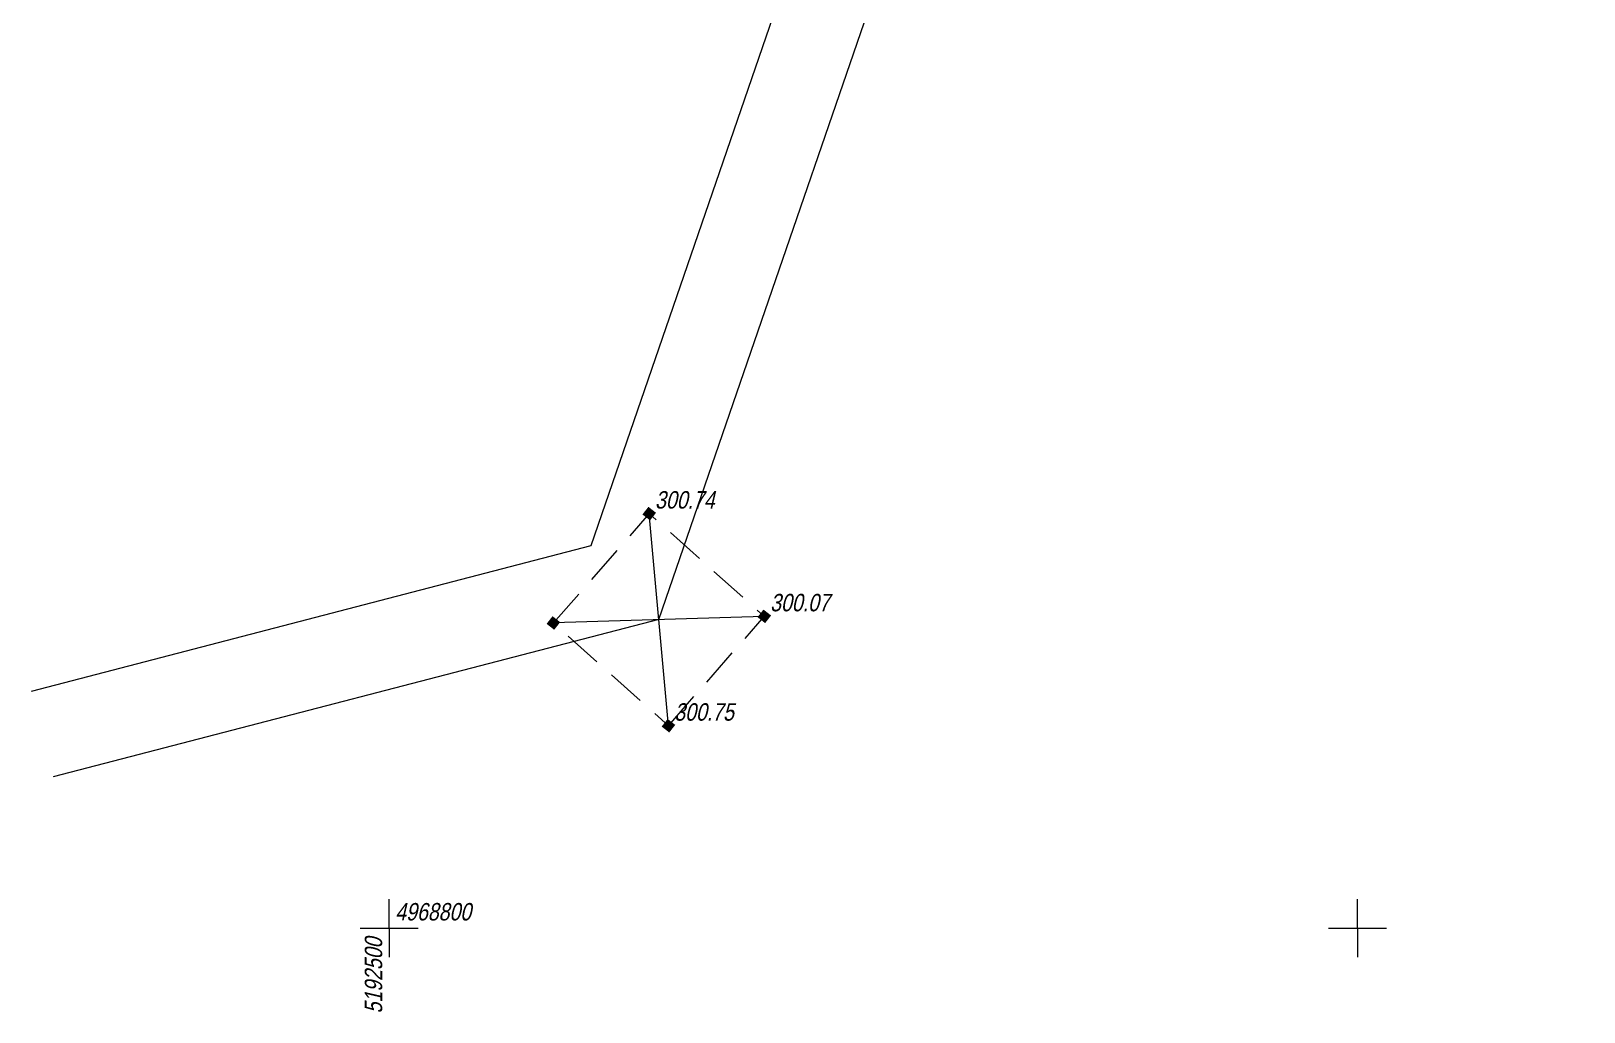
# Model space of a CAD drawing. Header units: metres. Extents: x 5191936 to 10384803, y 4968796 to 9938221.
# Drawn here: x 5192481.5 to 5192561.7, y 4968795.7 to 4968846.3 of the extents above; entities that cross this region are included whole.
import ezdxf

# ---------------------------------------------------------------- set-up
doc = ezdxf.new("R2010")
doc.units = ezdxf.units.M
doc.linetypes.add('23', pattern=[3, 2, -1])
doc.linetypes.add('DASHEDX2', pattern=[1.5, 1, -0.5])
doc.layers.get('0').update_dxf_attribs({"lineweight": 18})
for name, color, linetype, lineweight in [('GEO_POINTS', 7, 'Continuous', 18), ('Grid', 7, 'Continuous', 18), ('Otm', 7, 'Continuous', 18), ('Sit', 7, 'Continuous', 18), ('Рамка и сетка', 7, 'Continuous', 18)]:
    doc.layers.add(name, color=color, linetype=linetype, lineweight=lineweight)
doc.styles.get("Standard").update_dxf_attribs({"font": 'arial.ttf', "width": 0.8, "oblique": 13, "height": 0.9})

# ---------------------------------------------------------------- blocks, each defined once
blk = doc.blocks.new('GRID')
at = {"layer": 'Grid', "color": 104}
blk.add_line((-1.5, 0), (1.5, 0), dxfattribs=at)
for points in [[(0, 0), (0, 1.5)], [(0, 0), (0, -1.5)]]:
    blk.add_lwpolyline(points, dxfattribs=at)

msp = doc.modelspace()

# ---------------------------------------------------------------- hatches: boundary and pattern name
at = {"linetype": '23'}
for points in [[(5192513.467, 4968821.052), (5192513.775, 4968821.445), (5192513.382, 4968821.754), (5192513.073, 4968821.36)], [(5192508.518, 4968815.404), (5192508.826, 4968815.797), (5192508.433, 4968816.106), (5192508.124, 4968815.712)], [(5192519.408, 4968815.747), (5192519.717, 4968816.141), (5192519.323, 4968816.449), (5192519.015, 4968816.056)], [(5192514.459, 4968810.099), (5192514.768, 4968810.493), (5192514.374, 4968810.801), (5192514.066, 4968810.408)]]:
    msp.add_hatch(color=256, dxfattribs=at).paths.add_polyline_path(points)

# ---------------------------------------------------------------- linework, layer by layer
at = {"layer": 'GEO_POINTS', "lineweight": 60}
for centre in [(5192513.424, 4968821.403, 300.737), (5192519.366, 4968816.098, 300.07), (5192514.417, 4968810.45, 300.747)]:
    msp.add_circle(centre, 0.06, dxfattribs=at)
at = {"layer": 'Sit', "flags": 128}
for points, elevation in [([(5192513.921, 4968815.927), (5192561.686, 4968954.759)], 300.07), ([(5192554.492, 4968947.887), (5192510.401, 4968819.734)], 295.573), ([(5192514.417, 4968810.45), (5192513.424, 4968821.403)], 300.747), ([(5192510.401, 4968819.734), (5192481.506, 4968812.226)], 300.07), ([(5192513.921, 4968815.927), (5192482.656, 4968807.803)], 300.07), ([(5192519.366, 4968816.098), (5192508.475, 4968815.755)], 300.07)]:
    msp.add_lwpolyline(points, dxfattribs=dict(at, elevation=elevation))
at = {"layer": 'Sit', "linetype": 'DASHEDX2', "ltscale": 2, "elevation": 300.747, "flags": 128}
msp.add_lwpolyline([(5192514.417, 4968810.45), (5192519.366, 4968816.098), (5192513.424, 4968821.403), (5192508.475, 4968815.755)], close=True, dxfattribs=at)

# ---------------------------------------------------------------- block references
at = {"layer": 'Grid', "color": 7, "linetype": 'Continuous'}
for p in [(5192500, 4968800), (5192550, 4968800)]:
    msp.add_blockref('GRID', p, dxfattribs=at)

# ---------------------------------------------------------------- texts
at = {"layer": 'Otm', "oblique": 13, "width": 0.8}
for s, p in [('300.74', (5192513.724, 4968821.663, 300.737)), ('300.07', (5192519.666, 4968816.358, 300.07)), ('300.75', (5192514.717, 4968810.71, 300.747))]:
    msp.add_text(s, height=0.9, dxfattribs=at).set_placement(p)
at = {"layer": 'Рамка и сетка', "oblique": 13, "width": 0.8}
msp.add_text('4968800', height=0.9, dxfattribs=at).set_placement((5192500.31, 4968800.394))
msp.add_text('5192500', height=0.9, rotation=90, dxfattribs=at).set_placement((5192499.637, 4968795.591))

doc.saveas('drawing.dxf')
